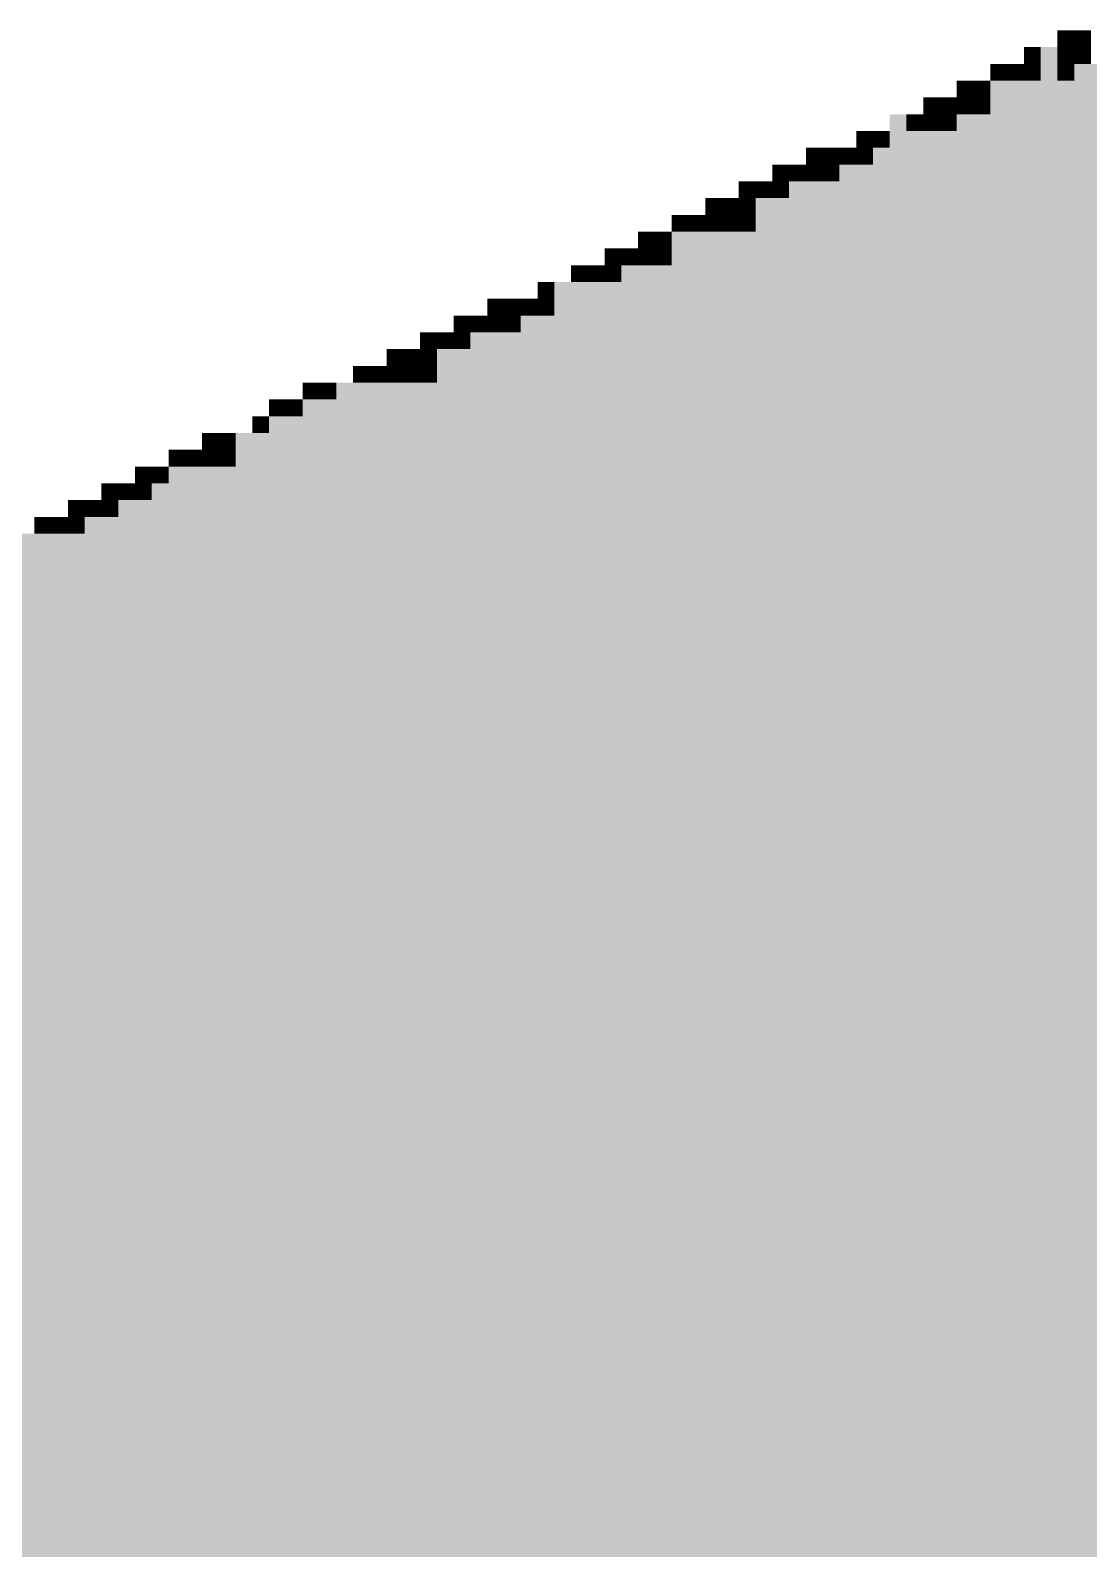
# Paper-space layout '03 3D Building and Roof' of a CAD drawing. Header units: millimetres. Extents: x 5 to 415, y 5 to 292.
# Drawn here: x 99.81 to 110.32, y 200.25 to 215.33 of the extents above; entities that cross this region are included whole.
import ezdxf

# ---------------------------------------------------------------- set-up
doc = ezdxf.new("R2010")
doc.units = ezdxf.units.MM
doc.layers.add('IMAGES', color=7, linetype='Continuous')

# ---------------------------------------------------------------- blocks, each defined once
blk = doc.blocks.new('SHEET_03')
at = {"layer": 'IMAGES', "color": 7}
for points in [[(110.012, 215.167), (110.179, 215.167), (110.012, 215.333), (110.179, 215.333)], [(110.179, 215.167), (110.345, 215.167), (110.179, 215.333), (110.345, 215.333)], [(109.679, 215), (109.846, 215), (109.679, 215.167), (109.846, 215.167)], [(109.846, 214.833), (110.012, 214.833), (109.846, 215.167), (110.012, 215.167)], [(110.012, 215), (110.179, 215), (110.012, 215.167), (110.179, 215.167)], [(110.179, 215), (110.345, 215), (110.179, 215.167), (110.345, 215.167)], [(109.346, 214.833), (109.512, 214.833), (109.346, 215), (109.512, 215)], [(109.512, 214.833), (109.679, 214.833), (109.512, 215), (109.679, 215)], [(109.679, 214.833), (109.846, 214.833), (109.679, 215), (109.846, 215)], [(110.012, 214.833), (110.179, 214.833), (110.012, 215), (110.179, 215)], [(110.179, 214.833), (114.845, 214.833), (110.179, 215), (114.845, 215)], [(109.012, 214.667), (109.179, 214.667), (109.012, 214.833), (109.179, 214.833)], [(109.179, 214.667), (109.346, 214.667), (109.179, 214.833), (109.346, 214.833)], [(109.346, 214.667), (109.679, 214.667), (109.346, 214.833), (109.679, 214.833)], [(109.679, 214.667), (115.178, 214.667), (109.679, 214.833), (115.178, 214.833)], [(108.679, 214.5), (108.846, 214.5), (108.679, 214.667), (108.846, 214.667)], [(108.846, 214.5), (109.012, 214.5), (108.846, 214.667), (109.012, 214.667)], [(109.012, 214.5), (109.179, 214.5), (109.012, 214.667), (109.179, 214.667)], [(109.179, 214.5), (109.346, 214.5), (109.179, 214.667), (109.346, 214.667)], [(109.346, 214.5), (115.511, 214.5), (109.346, 214.667), (115.511, 214.667)], [(108.346, 214.167), (108.512, 214.167), (108.346, 214.5), (108.512, 214.5)], [(108.512, 214.333), (108.679, 214.333), (108.512, 214.5), (108.679, 214.5)], [(108.679, 214.333), (108.846, 214.333), (108.679, 214.5), (108.846, 214.5)], [(108.846, 214.333), (109.012, 214.333), (108.846, 214.5), (109.012, 214.5)], [(109.012, 214.333), (115.844, 214.333), (109.012, 214.5), (115.844, 214.5)], [(108.013, 214.167), (108.179, 214.167), (108.013, 214.333), (108.179, 214.333)], [(108.179, 214.167), (108.346, 214.167), (108.179, 214.333), (108.346, 214.333)], [(108.512, 214.167), (116.178, 214.167), (108.512, 214.333), (116.178, 214.333)], [(107.513, 214), (107.679, 214), (107.513, 214.167), (107.679, 214.167)], [(107.679, 214), (107.846, 214), (107.679, 214.167), (107.846, 214.167)], [(107.846, 214), (108.013, 214), (107.846, 214.167), (108.013, 214.167)], [(108.013, 214), (108.179, 214), (108.013, 214.167), (108.179, 214.167)], [(108.179, 214), (116.678, 214), (108.179, 214.167), (116.678, 214.167)], [(107.179, 213.833), (107.346, 213.833), (107.179, 214), (107.346, 214)], [(107.346, 213.833), (107.513, 213.833), (107.346, 214), (107.513, 214)], [(107.513, 213.833), (107.679, 213.833), (107.513, 214), (107.679, 214)], [(107.679, 213.833), (107.846, 213.833), (107.679, 214), (107.846, 214)], [(107.846, 213.833), (117.011, 213.833), (107.846, 214), (117.011, 214)], [(106.846, 213.667), (107.013, 213.667), (106.846, 213.833), (107.013, 213.833)], [(107.013, 213.667), (107.179, 213.667), (107.013, 213.833), (107.179, 213.833)], [(107.179, 213.667), (107.346, 213.667), (107.179, 213.833), (107.346, 213.833)], [(107.346, 213.667), (117.344, 213.667), (107.346, 213.833), (117.344, 213.833)], [(106.513, 213.5), (106.68, 213.5), (106.513, 213.667), (106.68, 213.667)], [(106.68, 213.5), (106.846, 213.5), (106.68, 213.667), (106.846, 213.667)], [(106.846, 213.5), (107.013, 213.5), (106.846, 213.667), (107.013, 213.667)], [(107.013, 213.5), (117.677, 213.5), (107.013, 213.667), (117.677, 213.667)], [(106.18, 213.333), (106.346, 213.333), (106.18, 213.5), (106.346, 213.5)], [(106.346, 213.333), (106.513, 213.333), (106.346, 213.5), (106.513, 213.5)], [(106.513, 213.333), (106.68, 213.333), (106.513, 213.5), (106.68, 213.5)], [(106.68, 213.333), (106.846, 213.333), (106.68, 213.5), (106.846, 213.5)], [(106.846, 213.333), (107.013, 213.333), (106.846, 213.5), (107.013, 213.5)], [(107.013, 213.333), (118.011, 213.333), (107.013, 213.5), (118.011, 213.5)], [(105.846, 213.167), (106.013, 213.167), (105.846, 213.333), (106.013, 213.333)], [(106.013, 213.167), (106.18, 213.167), (106.013, 213.333), (106.18, 213.333)], [(106.18, 213.167), (106.513, 213.167), (106.18, 213.333), (106.513, 213.333)], [(106.513, 213.167), (118.511, 213.167), (106.513, 213.333), (118.511, 213.333)], [(105.513, 213), (105.68, 213), (105.513, 213.167), (105.68, 213.167)], [(105.68, 213), (105.846, 213), (105.68, 213.167), (105.846, 213.167)], [(105.846, 213), (106.013, 213), (105.846, 213.167), (106.013, 213.167)], [(106.013, 213), (106.18, 213), (106.013, 213.167), (106.18, 213.167)], [(106.18, 213), (118.844, 213), (106.18, 213.167), (118.844, 213.167)], [(105.18, 212.833), (105.346, 212.833), (105.18, 213), (105.346, 213)], [(105.346, 212.833), (105.513, 212.833), (105.346, 213), (105.513, 213)], [(105.513, 212.833), (105.68, 212.833), (105.513, 213), (105.68, 213)], [(105.68, 212.833), (119.011, 212.833), (105.68, 213), (119.011, 213)], [(104.847, 212.667), (105.013, 212.667), (104.847, 212.833), (105.013, 212.833)], [(105.013, 212.667), (105.346, 212.667), (105.013, 212.833), (105.346, 212.833)], [(105.346, 212.667), (119.344, 212.667), (105.346, 212.833), (119.344, 212.833)], [(104.347, 212.5), (104.513, 212.5), (104.347, 212.667), (104.513, 212.667)], [(104.513, 212.5), (104.68, 212.5), (104.513, 212.667), (104.68, 212.667)], [(104.68, 212.5), (104.847, 212.5), (104.68, 212.667), (104.847, 212.667)], [(104.847, 212.5), (105.013, 212.5), (104.847, 212.667), (105.013, 212.667)], [(105.013, 212.5), (119.844, 212.5), (105.013, 212.667), (119.844, 212.667)], [(104.013, 212.333), (104.18, 212.333), (104.013, 212.5), (104.18, 212.5)], [(104.18, 212.333), (104.347, 212.333), (104.18, 212.5), (104.347, 212.5)], [(104.347, 212.333), (104.513, 212.333), (104.347, 212.5), (104.513, 212.5)], [(104.513, 212.333), (104.68, 212.333), (104.513, 212.5), (104.68, 212.5)], [(104.68, 212.333), (120.177, 212.333), (104.68, 212.5), (120.177, 212.5)], [(103.68, 212.167), (103.847, 212.167), (103.68, 212.333), (103.847, 212.333)], [(103.847, 212.167), (104.013, 212.167), (103.847, 212.333), (104.013, 212.333)], [(104.013, 212.167), (104.18, 212.167), (104.013, 212.333), (104.18, 212.333)], [(104.18, 212.167), (120.51, 212.167), (104.18, 212.333), (120.51, 212.333)], [(103.347, 212), (103.513, 212), (103.347, 212.167), (103.513, 212.167)], [(103.513, 212), (103.68, 212), (103.513, 212.167), (103.68, 212.167)], [(103.68, 212), (103.847, 212), (103.68, 212.167), (103.847, 212.167)], [(103.847, 212), (120.844, 212), (103.847, 212.167), (120.844, 212.167)], [(103.014, 211.833), (103.18, 211.833), (103.014, 212), (103.18, 212)], [(103.18, 211.833), (103.347, 211.833), (103.18, 212), (103.347, 212)], [(103.347, 211.833), (103.513, 211.833), (103.347, 212), (103.513, 212)], [(103.513, 211.833), (103.68, 211.833), (103.513, 212), (103.68, 212)], [(103.68, 211.833), (103.847, 211.833), (103.68, 212), (103.847, 212)], [(103.847, 211.833), (121.177, 211.833), (103.847, 212), (121.177, 212)], [(102.514, 211.667), (102.68, 211.667), (102.514, 211.833), (102.68, 211.833)], [(102.68, 211.667), (102.847, 211.667), (102.68, 211.833), (102.847, 211.833)], [(102.847, 211.667), (103.18, 211.667), (102.847, 211.833), (103.18, 211.833)], [(103.18, 211.667), (121.677, 211.667), (103.18, 211.833), (121.677, 211.833)], [(102.18, 211.5), (102.347, 211.5), (102.18, 211.667), (102.347, 211.667)], [(102.347, 211.5), (102.514, 211.5), (102.347, 211.667), (102.514, 211.667)], [(102.514, 211.5), (102.847, 211.5), (102.514, 211.667), (102.847, 211.667)], [(102.847, 211.5), (122.01, 211.5), (102.847, 211.667), (122.01, 211.667)], [(102.014, 211.333), (102.18, 211.333), (102.014, 211.5), (102.18, 211.5)], [(102.18, 211.333), (102.514, 211.333), (102.18, 211.5), (102.514, 211.5)], [(102.514, 211.333), (122.343, 211.333), (102.514, 211.5), (122.343, 211.5)], [(101.514, 211.167), (101.68, 211.167), (101.514, 211.333), (101.68, 211.333)], [(101.68, 211.167), (101.847, 211.167), (101.68, 211.333), (101.847, 211.333)], [(101.847, 211.167), (102.18, 211.167), (101.847, 211.333), (102.18, 211.333)], [(102.18, 211.167), (122.51, 211.167), (102.18, 211.333), (122.51, 211.333)], [(101.181, 211), (101.347, 211), (101.181, 211.167), (101.347, 211.167)], [(101.347, 211), (101.514, 211), (101.347, 211.167), (101.514, 211.167)], [(101.514, 211), (101.68, 211), (101.514, 211.167), (101.68, 211.167)], [(101.68, 211), (101.847, 211), (101.68, 211.167), (101.847, 211.167)], [(101.847, 211), (123.01, 211), (101.847, 211.167), (123.01, 211.167)], [(100.847, 210.833), (101.014, 210.833), (100.847, 211), (101.014, 211)], [(101.014, 210.833), (101.181, 210.833), (101.014, 211), (101.181, 211)], [(101.181, 210.833), (101.514, 210.833), (101.181, 211), (101.514, 211)], [(101.514, 210.833), (123.343, 210.833), (101.514, 211), (123.343, 211)], [(100.514, 210.667), (100.681, 210.667), (100.514, 210.833), (100.681, 210.833)], [(100.681, 210.667), (100.847, 210.667), (100.681, 210.833), (100.847, 210.833)], [(100.847, 210.667), (101.014, 210.667), (100.847, 210.833), (101.014, 210.833)], [(101.014, 210.667), (123.676, 210.667), (101.014, 210.833), (123.676, 210.833)], [(100.181, 210.5), (100.347, 210.5), (100.181, 210.667), (100.347, 210.667)], [(100.347, 210.5), (100.514, 210.5), (100.347, 210.667), (100.514, 210.667)], [(100.514, 210.5), (100.681, 210.5), (100.514, 210.667), (100.681, 210.667)], [(100.681, 210.5), (124.01, 210.5), (100.681, 210.667), (124.01, 210.667)], [(99.847, 210.333), (100.014, 210.333), (99.847, 210.5), (100.014, 210.5)], [(100.014, 210.333), (100.181, 210.333), (100.014, 210.5), (100.181, 210.5)], [(100.181, 210.333), (100.347, 210.333), (100.181, 210.5), (100.347, 210.5)], [(100.347, 210.333), (124.343, 210.333), (100.347, 210.5), (124.343, 210.5)], [(99.681, 210.167), (100.014, 210.167), (99.681, 210.333), (100.014, 210.333)], [(100.014, 210.167), (124.843, 210.167), (100.014, 210.333), (124.843, 210.333)], [(99.681, 210), (125.176, 210), (99.681, 210.167), (125.176, 210.167)], [(99.348, 209.833), (125.509, 209.833), (99.348, 210), (125.509, 210)], [(98.848, 209.667), (125.843, 209.667), (98.848, 209.833), (125.843, 209.833)], [(98.848, 209.5), (126.176, 209.5), (98.848, 209.667), (126.176, 209.667)], [(98.181, 209.333), (126.509, 209.333), (98.181, 209.5), (126.509, 209.5)], [(98.014, 209.167), (126.842, 209.167), (98.014, 209.333), (126.842, 209.333)], [(97.515, 209), (127.176, 209), (97.515, 209.167), (127.176, 209.167)], [(97.181, 208.833), (127.676, 208.833), (97.181, 209), (127.676, 209)], [(96.848, 208.667), (128.009, 208.667), (96.848, 208.833), (128.009, 208.833)], [(96.515, 208.5), (128.342, 208.5), (96.515, 208.667), (128.342, 208.667)], [(96.181, 208.333), (128.675, 208.333), (96.181, 208.5), (128.675, 208.5)], [(95.682, 208.167), (129.009, 208.167), (95.682, 208.333), (129.009, 208.333)], [(95.682, 208), (129.342, 208), (95.682, 208.167), (129.342, 208.167)], [(95.015, 207.833), (129.675, 207.833), (95.015, 208), (129.675, 208)], [(94.848, 207.667), (130.342, 207.667), (94.848, 207.833), (130.342, 207.833)], [(94.348, 207.5), (130.508, 207.5), (94.348, 207.667), (130.508, 207.667)], [(94.015, 207.333), (130.842, 207.333), (94.015, 207.5), (130.842, 207.5)], [(93.682, 207.167), (131.175, 207.167), (93.682, 207.333), (131.175, 207.333)], [(93.349, 207), (131.508, 207), (93.349, 207.167), (131.508, 207.167)], [(92.849, 206.833), (131.841, 206.833), (92.849, 207), (131.841, 207)], [(92.515, 206.667), (132.341, 206.667), (92.515, 206.833), (132.341, 206.833)], [(92.349, 206.5), (132.508, 206.5), (92.349, 206.667), (132.508, 206.667)], [(91.849, 206.333), (132.841, 206.333), (91.849, 206.5), (132.841, 206.5)], [(91.516, 206.167), (133.341, 206.167), (91.516, 206.333), (133.341, 206.333)], [(91.182, 206), (133.674, 206), (91.182, 206.167), (133.674, 206.167)], [(90.849, 205.833), (134.008, 205.833), (90.849, 206), (134.008, 206)], [(90.349, 205.667), (134.341, 205.667), (90.349, 205.833), (134.341, 205.833)], [(90.183, 205.5), (134.674, 205.5), (90.183, 205.667), (134.674, 205.667)], [(89.683, 205.333), (135.174, 205.333), (89.683, 205.5), (135.174, 205.5)], [(89.349, 205.167), (135.507, 205.167), (89.349, 205.333), (135.507, 205.333)], [(89.016, 205), (135.674, 205), (89.016, 205.167), (135.674, 205.167)], [(88.683, 204.833), (136.007, 204.833), (88.683, 205), (136.007, 205)], [(88.35, 204.667), (136.507, 204.667), (88.35, 204.833), (136.507, 204.833)], [(88.016, 204.5), (136.841, 204.5), (88.016, 204.667), (136.841, 204.667)], [(87.516, 204.333), (137.174, 204.333), (87.516, 204.5), (137.174, 204.5)], [(87.516, 204.167), (137.507, 204.167), (87.516, 204.333), (137.507, 204.333)], [(86.85, 204), (137.84, 204), (86.85, 204.167), (137.84, 204.167)], [(86.683, 203.833), (138.34, 203.833), (86.683, 204), (138.34, 204)], [(86.183, 203.667), (138.674, 203.667), (86.183, 203.833), (138.674, 203.833)], [(85.85, 203.5), (139.007, 203.5), (85.85, 203.667), (139.007, 203.667)], [(85.517, 203.333), (139.507, 203.333), (85.517, 203.5), (139.507, 203.5)], [(85.184, 203.167), (139.673, 203.167), (85.184, 203.333), (139.673, 203.333)], [(84.85, 203), (140.007, 203), (84.85, 203.167), (140.007, 203.167)], [(85.017, 202.833), (140.34, 202.833), (85.017, 203), (140.34, 203)], [(85.35, 202.667), (140.673, 202.667), (85.35, 202.833), (140.673, 202.833)], [(85.683, 202.5), (141.006, 202.5), (85.683, 202.667), (141.006, 202.667)], [(86.017, 202.333), (141.506, 202.333), (86.017, 202.5), (141.506, 202.5)], [(86.35, 202.167), (141.84, 202.167), (86.35, 202.333), (141.84, 202.333)], [(86.683, 202), (142.173, 202), (86.683, 202.167), (142.173, 202.167)], [(87.017, 201.833), (142.506, 201.833), (87.017, 202), (142.506, 202)], [(87.516, 201.667), (142.839, 201.667), (87.516, 201.833), (142.839, 201.833)], [(87.85, 201.5), (143.173, 201.5), (87.85, 201.667), (143.173, 201.667)], [(88.183, 201.333), (143.506, 201.333), (88.183, 201.5), (143.506, 201.5)], [(88.516, 201.167), (144.006, 201.167), (88.516, 201.333), (144.006, 201.333)], [(88.849, 201), (144.339, 201), (88.849, 201.167), (144.339, 201.167)], [(89.349, 200.833), (144.672, 200.833), (89.349, 201), (144.672, 201)], [(89.516, 200.667), (145.006, 200.667), (89.516, 200.833), (145.006, 200.833)], [(89.849, 200.5), (145.339, 200.5), (89.849, 200.667), (145.339, 200.667)], [(90.183, 200.333), (145.839, 200.333), (90.183, 200.5), (145.839, 200.5)], [(90.682, 200.167), (146.006, 200.167), (90.682, 200.333), (146.006, 200.333)]]:
    blk.add_solid(points, dxfattribs=at)

psp = doc.layouts.new('03 3D Building and Roof')

# ---------------------------------------------------------------- block references
psp.add_blockref('SHEET_03', (0, 0))

doc.saveas('drawing.dxf')
